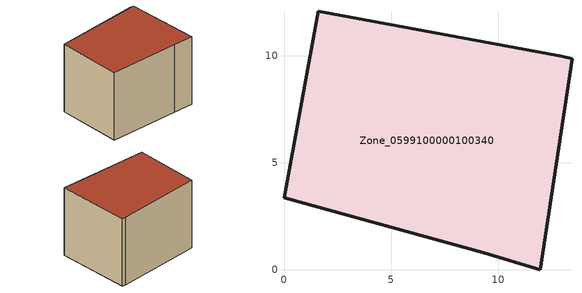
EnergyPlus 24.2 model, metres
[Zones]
Zone_0599100000100340
 floor ground (C_G): 1.59,12.07 12.96,9.98 13.45,9.86 11.97,0 9.33,0.8 0,3.35 z0
 wall outside (C_F): 12.96,9.98 1.59,12.07 0,3.35 9.33,0.8 11.97,0 13.45,9.86 12.96,9.98 z0:10.1
 roof outside (C_R): 11.97,0 13.45,9.86 12.96,9.98 1.59,12.07 0,3.35 9.33,0.8 z10.1
[BUILDING]
Pand.0599100000100340: North Axis=0; Terrain=City; Loads Convergence Tolerance Value=0.04; Temperature Convergence Tolerance Value=0.4; Solar Distribution=FullExterior; Maximum Number of Warmup Days=25; Minimum Number of Warmup Days=1
[Site:Location]
Rotterdam.The.Hague.AP_ZH_NLD Design_Conditions: Latitude=51.96; Longitude=4.45; Time Zone=1; Elevation=-4.5
[SITE:GROUNDTEMPERATURE:BUILDINGSURFACE]
18, 18, 18, 18, 18, 18, 18, 18, 18, 18, 18, 18
[MATERIAL] Thermal Absorptance=0.9; Solar Absorptance=0.7; Visible Absorptance=0.7
Name | Roughness | Thickness | Conductivity | Density | Specific Heat
G.TI.1946 | MediumSmooth | 0.15 | 1 | 540 | 1210
F.TI.1946 | Rough | 0.3 | 0.857143 | 1920 | 840
R.TI.1946 | MediumRough | 0.2 | 0.1 | 1500 | 1000
[CONSTRUCTION]
C_G: G.TI.1946
C_F: F.TI.1946
C_R: R.TI.1946
[ZONE]
Zone_0599100000100340: Type=1; Multiplier=1; Ceiling Height=Autocalculate; Volume=Autocalculate; Floor Area=autocalculate; Part of Total Floor Area=Yes
[ZONEINFILTRATION:DESIGNFLOWRATE]
Infil_Zone_0599100000100340: Zone or ZoneList or Space or SpaceList=Zone_0599100000100340; Schedule=AlwaysOn; Design Flow Rate Calculation Method=Flow/Area; Flow Rate per Floor Area=0.003; Constant Term Coefficient=1; Temperature Term Coefficient=0; Velocity Term Coefficient=0; Velocity Squared Term Coefficient=0
[HVACTEMPLATE:ZONE:IDEALLOADSAIRSYSTEM]
Zone_0599100000100340: Maximum Heating Supply Air Temperature=50; Minimum Cooling Supply Air Temperature=13; Maximum Heating Supply Air Humidity Ratio=0.0156; Minimum Cooling Supply Air Humidity Ratio=0.0077; Heating Limit=NoLimit; Cooling Limit=NoLimit; Dehumidification Control Type=ConstantSensibleHeatRatio; Cooling Sensible Heat Ratio=0.7; Dehumidification Setpoint=60; Humidification Control Type=None; Humidification Setpoint=30; Outdoor Air Method=None; Outdoor Air Flow Rate per Person=0.00944; Outdoor Air Flow Rate per Zone Floor Area=0; Outdoor Air Flow Rate per Zone=0; Demand Controlled Ventilation Type=None; Outdoor Air Economizer Type=NoEconomizer; Heat Recovery Type=None; Sensible Heat Recovery Effectiveness=0.7; Latent Heat Recovery Effectiveness=0.65
[ZONECONTROL:THERMOSTAT]
ThermostatControl_Zone_0599100000100340: Zone or ZoneList=Zone_0599100000100340; Control Type Schedule=DualSetpointControlType; Control 1=Thermostat_Zone_0599100000100340; Temperature Difference Between Cutout And Setpoint=0
[THERMOSTATSETPOINT:DUALSETPOINT]
Thermostat_Zone_0599100000100340: Heating Setpoint Temperature Schedule=HeatingSetpoint_Zone_0599100000100340; Cooling Setpoint Temperature Schedule=CoolingSetpoint_Zone_0599100000100340
[SCHEDULE:COMPACT]
HeatingSetpoint_Zone_0599100000100340: Through: 12/31, For: AllDays, Until: 24:00, 21
CoolingSetpoint_Zone_0599100000100340: Through: 12/31, For: AllDays, Until: 24:00, 24
DualSetpointControlType: Through: 12/31, For: AllDays, Until: 24:00, 4
AlwaysOn: Through: 12/31, For: AllDays, Until: 24:00, 1
